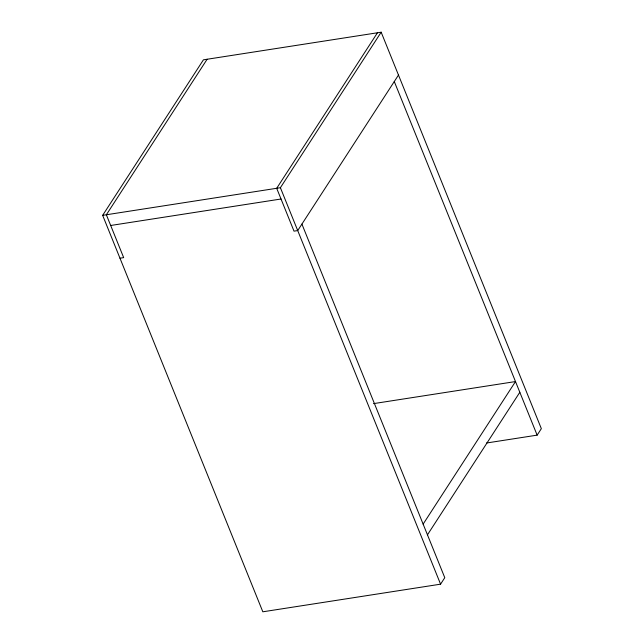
<?xml version="1.0" encoding="UTF-8"?>
<svg xmlns="http://www.w3.org/2000/svg" width="644" height="644" viewBox="0 0 644 644"><rect width="100%" height="100%" fill="white"/><g stroke="black" fill="none" stroke-linecap="round" stroke-linejoin="round"><path stroke-width="0.97" d="M301.915 224.096L444.779 577.692L440.577 584.172L262.833 611.8L102.654 215.338L203.423 59.828L381.168 32.2L541.346 428.663L537.144 435.143L486.502 443.008M207.127 59.248L106.357 214.766L123.672 257.624L119.969 258.204M377.464 32.772L276.695 188.29L294.01 231.148L297.713 230.576L398.483 75.058M102.654 215.338L280.398 187.71L381.168 32.2M423.132 524.119L515.498 381.562L373.504 403.635M427.463 534.834L519.829 392.277M110.688 225.481L281.026 199.004M394.281 81.538L537.144 435.143M280.398 187.71L440.577 584.172"/></g></svg>
